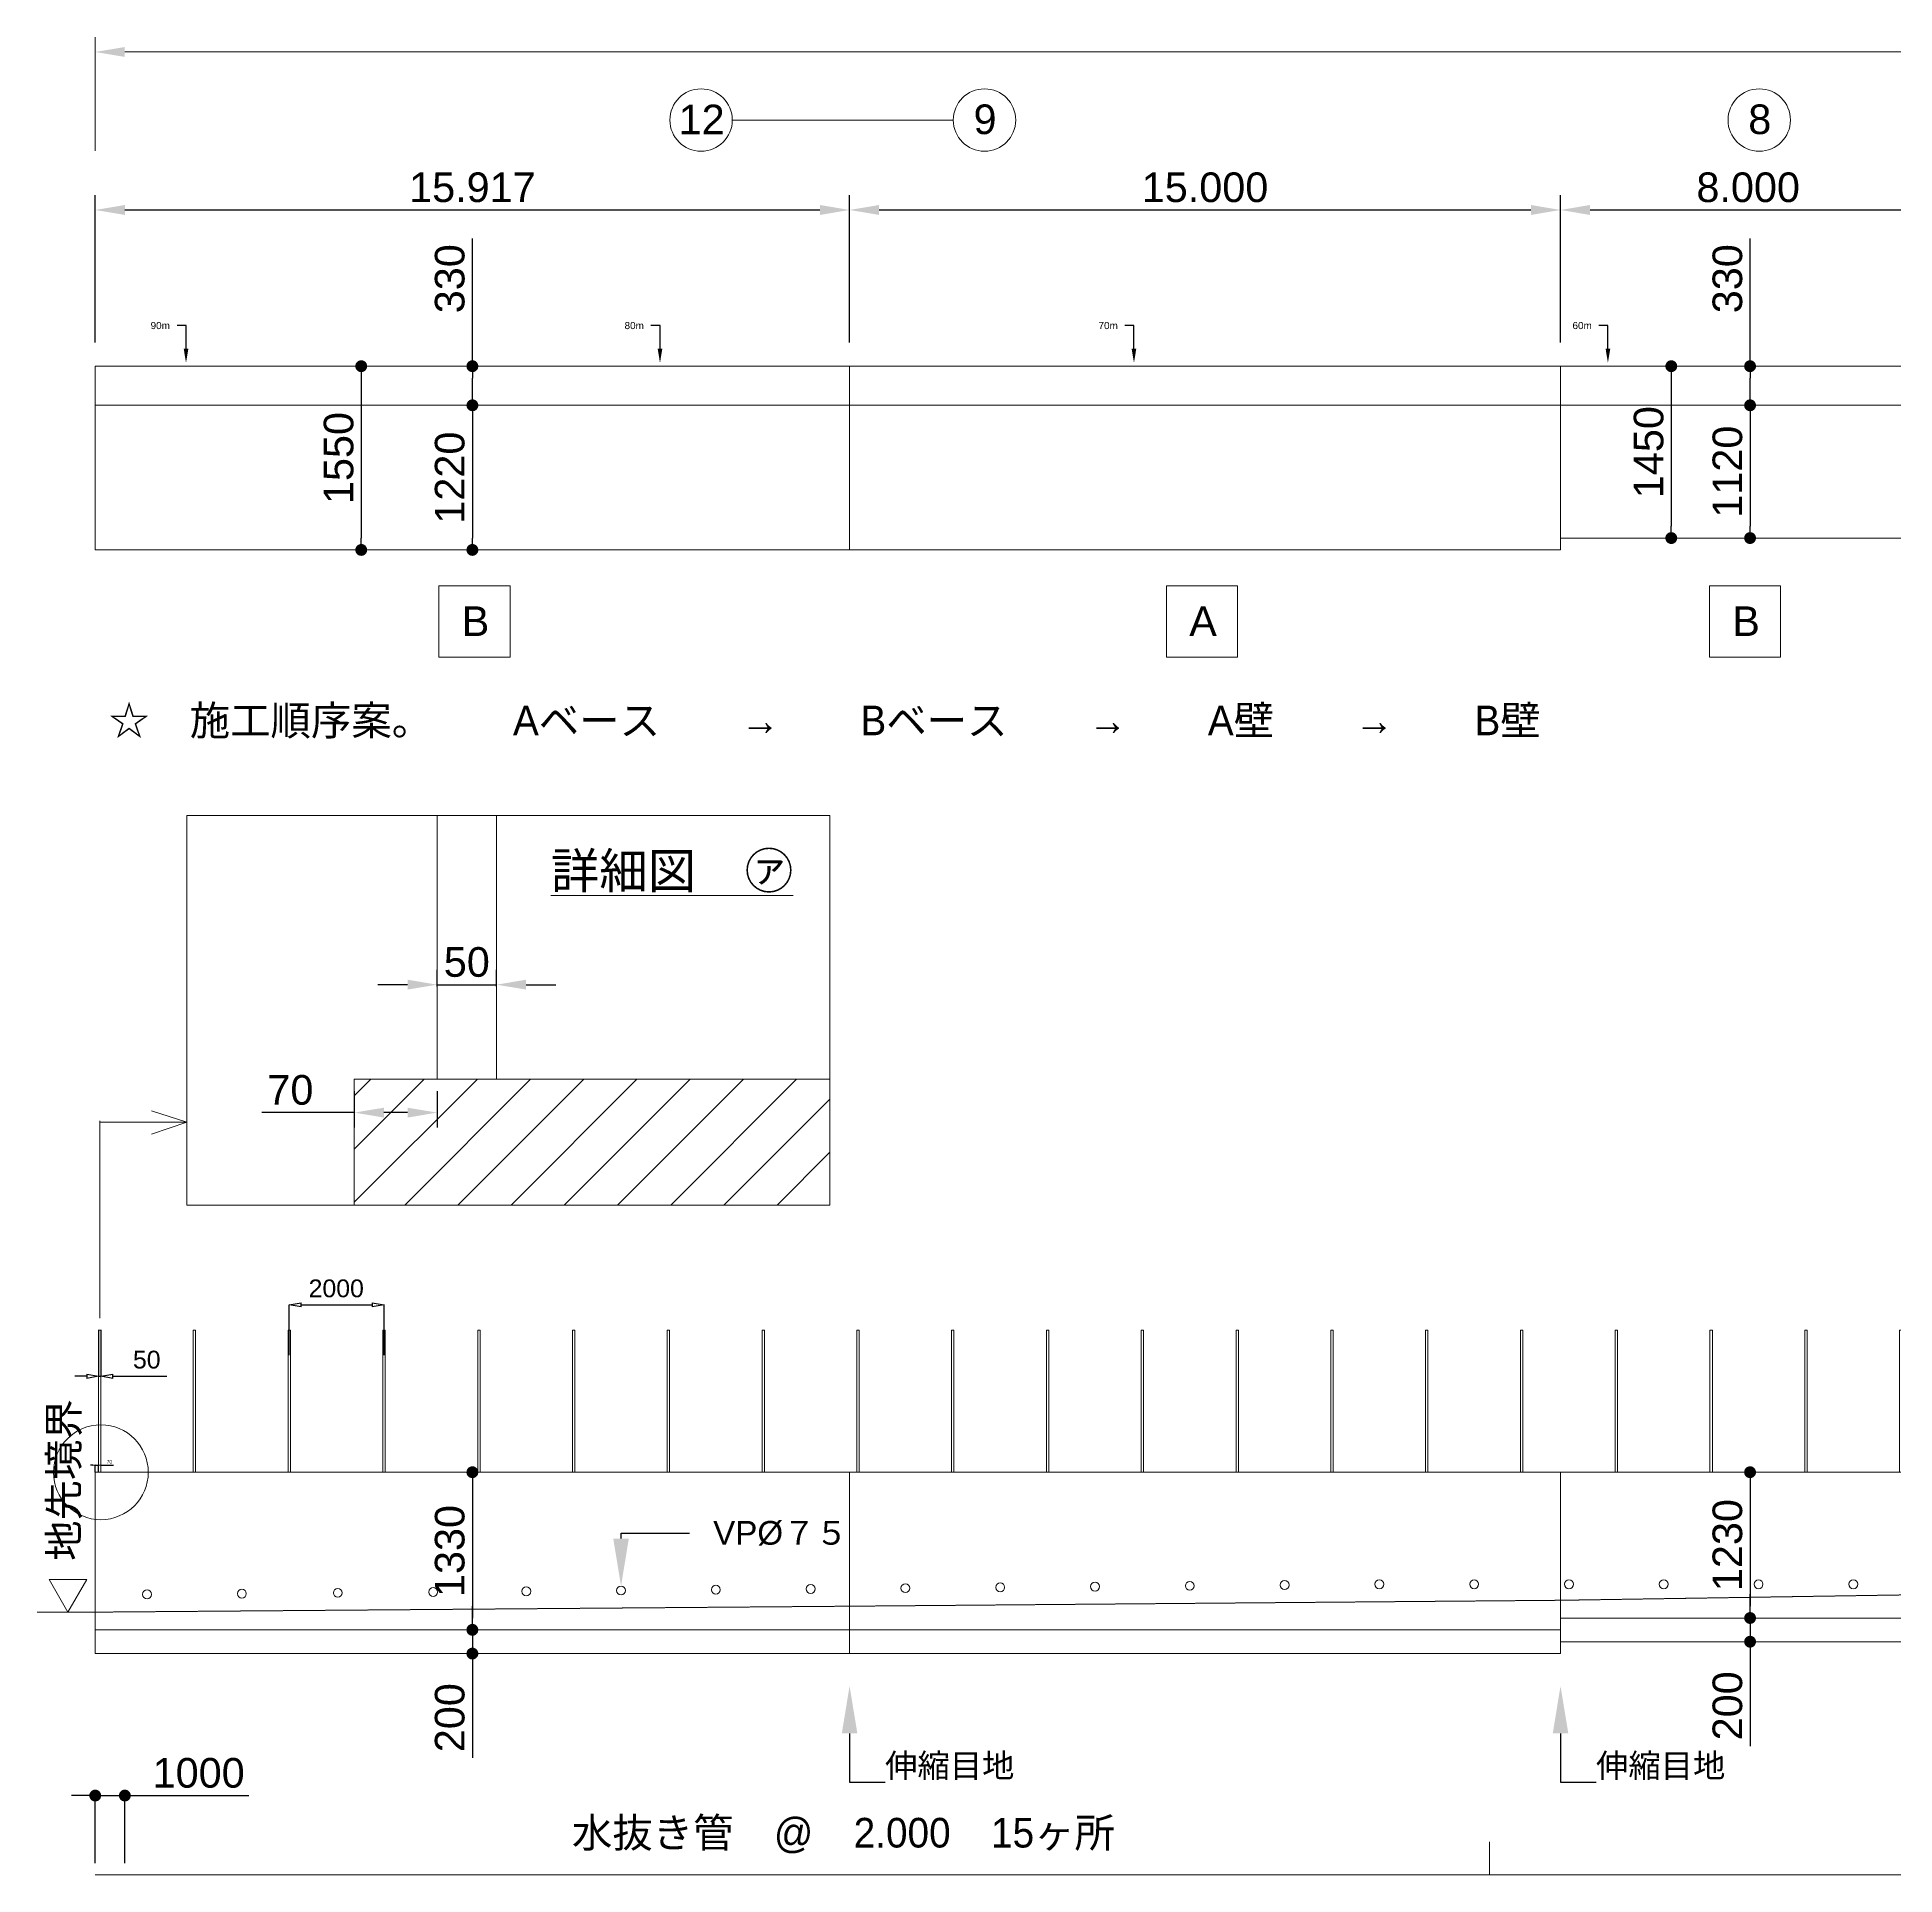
# Model space of a CAD drawing. Header units: millimetres. Extents: x -58267 to 200953, y -49295 to 43144.
# Drawn here: x 172 to 15850, y -8996 to 6508 of the extents above; entities that cross this region are included whole.
import ezdxf
from ezdxf import colors
from ezdxf.entities.mleader import LeaderData, LeaderLine
from ezdxf.math import Vec2, Vec3

# ---------------------------------------------------------------- set-up
doc = ezdxf.new("R2010")
doc.units = ezdxf.units.MM
doc.header["$LTSCALE"] = 0.25
doc.linetypes.add('ACAD_ISO02W100', pattern=[15, 12, -3])
doc.linetypes.add('CENTER2', pattern=[28.575, 19.05, -3.175, 3.175, -3.175])
for name, color, linetype, lineweight in [('1-fence', 7, 'Continuous', 0), ('1-main', 7, 'Continuous', 9), ('2-DIMS', 8, 'Continuous', 9), ('5-detailframe', 1, 'Continuous', 20)]:
    doc.layers.add(name, color=color, linetype=linetype, lineweight=lineweight)
doc.styles.add('Annotative', font='arial.ttf')
doc.styles.get("Standard").update_dxf_attribs({"font": 'arial.ttf'})
doc.dimstyles.new('Annotative in mm', dxfattribs={"dimscale": 0, "dimtxt": 2.5, "dimasz": 2.5, "dimexe": 1.25, "dimexo": 2, "dimtad": 1, "dimdec": 0, "dimdsep": 46, "dimtxsty": 'Standard', "dimcen": 2.5, "dimadec": 0, "dimazin": 0, "dimtfac": 1, "dimtdec": 0, "dimtmove": 0, "dimatfit": 3, "dimfxl": 1, "dimarcsym": 0})
doc.dimstyles.new('Annotative2 in mm', dxfattribs={"dimscale": 0, "dimtxt": 2.5, "dimasz": 1, "dimexe": 0, "dimexo": 0, "dimtad": 1, "dimdec": 0, "dimtxsty": 'Standard', "dimblk": 'DOT', "dimcen": 0, "dimadec": 0, "dimazin": 0, "dimtfac": 1, "dimtdec": 0, "dimtmove": 0, "dimatfit": 3, "dimfxl": 1, "dimarcsym": 0})
doc.dimstyles.new('Annotative3 (x2.5)', dxfattribs={"dimscale": 0, "dimtxt": 1.5, "dimasz": 1, "dimexe": 0, "dimexo": 0, "dimtad": 1, "dimdec": 0, "dimlfac": 2.5, "dimtxsty": 'Standard', "dimblk": 'CLOSEDBLANK', "dimcen": 0, "dimadec": 0, "dimazin": 0, "dimtfac": 1, "dimtdec": 0, "dimtmove": 0, "dimatfit": 3, "dimfxl": 1, "dimarcsym": 0})

# ---------------------------------------------------------------- blocks, each defined once
blk = doc.blocks.new('*D0')
at = {"layer": '2-DIMS', "color": 0, "lineweight": -2, "transparency": 16777216}
for p, q in [((662, 3932), (662, 5175)), ((7028, 3932), (7028, 5175)), ((912, 5050), (6778, 5050))]:
    blk.add_line(p, q, dxfattribs=at)
at = {"layer": '2-DIMS', "color": 0, "transparency": 16777216}
for points in [[(912, 5092), (912, 5008), (662, 5050)], [(6778, 5092), (6778, 5008), (7028, 5050)]]:
    blk.add_solid(points, dxfattribs=at)
at = {"layer": 'Defpoints', "color": 0, "transparency": 16777216}
for p in [(7028, 5050), (662, 3732), (7028, 3732)]:
    blk.add_point(p, dxfattribs=at)
at = {"layer": '2-DIMS', "color": 0, "transparency": 16777216, "insert": (3845, 5240), "char_height": 250, "attachment_point": 5}
blk.add_mtext('15.917', dxfattribs=at)
blk = doc.blocks.new('*D1')
at = {"layer": '2-DIMS', "color": 0, "lineweight": -2, "transparency": 16777216}
for p, q in [((7028, 3932), (7028, 5175)), ((13028, 3932), (13028, 5175)), ((7278, 5050), (12778, 5050))]:
    blk.add_line(p, q, dxfattribs=at)
at = {"layer": '2-DIMS', "color": 0, "transparency": 16777216}
for points in [[(7278, 5092), (7278, 5008), (7028, 5050)], [(12778, 5092), (12778, 5008), (13028, 5050)]]:
    blk.add_solid(points, dxfattribs=at)
at = {"layer": 'Defpoints', "color": 0, "transparency": 16777216}
for p in [(13028, 5050), (7028, 3732), (13028, 3732)]:
    blk.add_point(p, dxfattribs=at)
at = {"layer": '2-DIMS', "color": 0, "transparency": 16777216, "insert": (10028, 5240), "char_height": 250, "attachment_point": 5}
blk.add_mtext('15.000', dxfattribs=at)
blk = doc.blocks.new('*D2')
at = {"layer": '2-DIMS', "color": 0, "lineweight": -2, "transparency": 16777216}
for p, q in [((13028, 3932), (13028, 5175)), ((16228, 3932), (16228, 5175)), ((13278, 5050), (15978, 5050))]:
    blk.add_line(p, q, dxfattribs=at)
at = {"layer": '2-DIMS', "color": 0, "transparency": 16777216}
for points in [[(13278, 5092), (13278, 5008), (13028, 5050)], [(15978, 5092), (15978, 5008), (16228, 5050)]]:
    blk.add_solid(points, dxfattribs=at)
at = {"layer": 'Defpoints', "color": 0, "transparency": 16777216}
for p in [(16228, 5050), (13028, 3732), (16228, 3732)]:
    blk.add_point(p, dxfattribs=at)
at = {"layer": '2-DIMS', "color": 0, "transparency": 16777216, "insert": (14612, 5240), "char_height": 250, "attachment_point": 5}
blk.add_mtext('8.000', dxfattribs=at)
blk = doc.blocks.new('_Dot')
at = {"color": 0, "linetype": 'ByBlock', "lineweight": -2}
blk.add_line((-0.5, 0), (-1, 0), dxfattribs=at)
at = {"color": 0, "linetype": 'ByBlock', "const_width": 0.5}
blk.add_lwpolyline([(-0.25, 0, 1), (0.25, 0, 1)], format="xyb", close=True, dxfattribs=at)
blk = doc.blocks.new('*D4')
at = {"layer": '2-DIMS', "color": 0, "lineweight": -2, "transparency": 16777216}
for p, q in [((3845, 3732), (3845, 4809)), ((3845, 3502), (3845, 3632))]:
    blk.add_line(p, q, dxfattribs=at)
at = {"layer": 'Defpoints', "color": 0, "transparency": 16777216}
for p in [(3845, 3732), (3845, 3402), (3845, 3402)]:
    blk.add_point(p, dxfattribs=at)
at = {"layer": '2-DIMS', "color": 0, "lineweight": -2, "transparency": 16777216, "xscale": 100, "yscale": 100, "zscale": 100}
for p, rotation in [((3845, 3732), 90), ((3845, 3402), 270)]:
    blk.add_blockref('_Dot', p, dxfattribs=dict(at, rotation=rotation))
at = {"layer": '2-DIMS', "color": 0, "transparency": 16777216, "insert": (3655, 4470), "char_height": 250, "attachment_point": 5, "rotation": 90}
blk.add_mtext('330', dxfattribs=at)
blk = doc.blocks.new('*D5')
at = {"layer": '2-DIMS', "color": 0, "lineweight": -2, "transparency": 16777216}
blk.add_line((3845, 3302), (3845, 2282), dxfattribs=at)
at = {"layer": 'Defpoints', "color": 0, "transparency": 16777216}
for p in [(3845, 3402), (3845, 2182), (3845, 2182)]:
    blk.add_point(p, dxfattribs=at)
at = {"layer": '2-DIMS', "color": 0, "lineweight": -2, "transparency": 16777216, "xscale": 100, "yscale": 100, "zscale": 100}
for p, rotation in [((3845, 3402), 90), ((3845, 2182), 270)]:
    blk.add_blockref('_Dot', p, dxfattribs=dict(at, rotation=rotation))
at = {"layer": '2-DIMS', "color": 0, "transparency": 16777216, "insert": (3655, 2792), "char_height": 250, "attachment_point": 5, "rotation": 90}
blk.add_mtext('1220', dxfattribs=at)
blk = doc.blocks.new('*D12')
at = {"layer": '2-DIMS', "color": 0, "lineweight": -2, "transparency": 16777216}
blk.add_line((14628, 3302), (14628, 2382), dxfattribs=at)
at = {"layer": 'Defpoints', "color": 0, "transparency": 16777216}
for p in [(14628, 3402), (14628, 2282), (14628, 2282)]:
    blk.add_point(p, dxfattribs=at)
at = {"layer": '2-DIMS', "color": 0, "lineweight": -2, "transparency": 16777216, "xscale": 100, "yscale": 100, "zscale": 100}
for p, rotation in [((14628, 3402), 90), ((14628, 2282), 270)]:
    blk.add_blockref('_Dot', p, dxfattribs=dict(at, rotation=rotation))
at = {"layer": '2-DIMS', "color": 0, "transparency": 16777216, "insert": (14438, 2842), "char_height": 250, "attachment_point": 5, "rotation": 90}
blk.add_mtext('1120', dxfattribs=at)
blk = doc.blocks.new('*D13')
at = {"layer": '2-DIMS', "color": 0, "lineweight": -2, "transparency": 16777216}
for p, q in [((14628, 3732), (14628, 4809)), ((14628, 3502), (14628, 3632))]:
    blk.add_line(p, q, dxfattribs=at)
at = {"layer": 'Defpoints', "color": 0, "transparency": 16777216}
for p in [(14628, 3732), (14628, 3402), (14628, 3402)]:
    blk.add_point(p, dxfattribs=at)
at = {"layer": '2-DIMS', "color": 0, "lineweight": -2, "transparency": 16777216, "xscale": 100, "yscale": 100, "zscale": 100}
for p, rotation in [((14628, 3732), 90), ((14628, 3402), 270)]:
    blk.add_blockref('_Dot', p, dxfattribs=dict(at, rotation=rotation))
at = {"layer": '2-DIMS', "color": 0, "transparency": 16777216, "insert": (14438, 4470), "char_height": 250, "attachment_point": 5, "rotation": 90}
blk.add_mtext('330', dxfattribs=at)
blk = doc.blocks.new('*D25')
at = {"layer": '2-DIMS', "color": 0, "lineweight": -2, "transparency": 16777216}
blk.add_line((3845, -5699), (3845, -6829), dxfattribs=at)
at = {"layer": 'Defpoints', "color": 0, "transparency": 16777216}
for p in [(3845, -5599), (3845, -6929), (3845, -6929)]:
    blk.add_point(p, dxfattribs=at)
at = {"layer": '2-DIMS', "color": 0, "lineweight": -2, "transparency": 16777216, "xscale": 100, "yscale": 100, "zscale": 100}
for p, rotation in [((3845, -5599), 90), ((3845, -6929), 270)]:
    blk.add_blockref('_Dot', p, dxfattribs=dict(at, rotation=rotation))
at = {"layer": '2-DIMS', "color": 0, "transparency": 16777216, "insert": (3655, -6264), "char_height": 250, "attachment_point": 5, "rotation": 90}
blk.add_mtext('1330', dxfattribs=at)
blk = doc.blocks.new('*D26')
at = {"layer": '2-DIMS', "color": 0, "lineweight": -2, "transparency": 16777216}
for p, q in [((3845, -6829), (3845, -6729)), ((3845, -6929), (3845, -7129)), ((3845, -7229), (3845, -8010))]:
    blk.add_line(p, q, dxfattribs=at)
at = {"layer": 'Defpoints', "color": 0, "transparency": 16777216}
for p in [(3845, -6929), (3845, -7129), (3845, -7129)]:
    blk.add_point(p, dxfattribs=at)
at = {"layer": '2-DIMS', "color": 0, "lineweight": -2, "transparency": 16777216, "xscale": 100, "yscale": 100, "zscale": 100}
for p, rotation in [((3845, -6929), 270), ((3845, -7129), 90)]:
    blk.add_blockref('_Dot', p, dxfattribs=dict(at, rotation=rotation))
at = {"layer": '2-DIMS', "color": 0, "transparency": 16777216, "insert": (3655, -7670), "char_height": 250, "attachment_point": 5, "rotation": 90}
blk.add_mtext('200', dxfattribs=at)
blk = doc.blocks.new('*D27')
at = {"layer": '2-DIMS', "color": 0, "lineweight": -2, "transparency": 16777216}
blk.add_line((14628, -5699), (14628, -6729), dxfattribs=at)
at = {"layer": 'Defpoints', "color": 0, "transparency": 16777216}
for p in [(14628, -5599), (14628, -6829), (14628, -6829)]:
    blk.add_point(p, dxfattribs=at)
at = {"layer": '2-DIMS', "color": 0, "lineweight": -2, "transparency": 16777216, "xscale": 100, "yscale": 100, "zscale": 100}
for p, rotation in [((14628, -5599), 90), ((14628, -6829), 270)]:
    blk.add_blockref('_Dot', p, dxfattribs=dict(at, rotation=rotation))
at = {"layer": '2-DIMS', "color": 0, "transparency": 16777216, "insert": (14438, -6214), "char_height": 250, "attachment_point": 5, "rotation": 90}
blk.add_mtext('1230', dxfattribs=at)
blk = doc.blocks.new('*D28')
at = {"layer": '2-DIMS', "color": 0, "lineweight": -2, "transparency": 16777216}
for p, q in [((14628, -6729), (14628, -6629)), ((14628, -6829), (14628, -7029)), ((14628, -7129), (14628, -7910))]:
    blk.add_line(p, q, dxfattribs=at)
at = {"layer": 'Defpoints', "color": 0, "transparency": 16777216}
for p in [(14628, -6829), (14628, -7029), (14628, -7029)]:
    blk.add_point(p, dxfattribs=at)
at = {"layer": '2-DIMS', "color": 0, "lineweight": -2, "transparency": 16777216, "xscale": 100, "yscale": 100, "zscale": 100}
for p, rotation in [((14628, -6829), 270), ((14628, -7029), 90)]:
    blk.add_blockref('_Dot', p, dxfattribs=dict(at, rotation=rotation))
at = {"layer": '2-DIMS', "color": 0, "transparency": 16777216, "insert": (14438, -7570), "char_height": 250, "attachment_point": 5, "rotation": 90}
blk.add_mtext('200', dxfattribs=at)
blk = doc.blocks.new('*D42')
at = {"layer": '2-DIMS', "color": 0, "lineweight": -2, "transparency": 16777216}
for p, q in [((562, -8327), (462, -8327)), ((662, -8896), (662, -8327)), ((662, -8327), (912, -8327)), ((912, -8896), (912, -8327)), ((1012, -8327), (1959, -8327))]:
    blk.add_line(p, q, dxfattribs=at)
at = {"layer": 'Defpoints', "color": 0, "transparency": 16777216}
for p in [(912, -8327), (662, -8996), (912, -8996)]:
    blk.add_point(p, dxfattribs=at)
at = {"layer": '2-DIMS', "color": 0, "lineweight": -2, "transparency": 16777216, "xscale": 100, "yscale": 100, "zscale": 100}
blk.add_blockref('_Dot', (662, -8327), dxfattribs=at)
at = {"layer": '2-DIMS', "color": 0, "lineweight": -2, "transparency": 16777216, "xscale": 100, "yscale": 100, "zscale": 100, "rotation": 180}
blk.add_blockref('_Dot', (912, -8327), dxfattribs=at)
at = {"layer": '2-DIMS', "color": 0, "transparency": 16777216, "insert": (1535, -8137), "char_height": 250, "attachment_point": 5}
blk.add_mtext('1000', dxfattribs=at)
blk = doc.blocks.new('_ClosedBlank')
at = {"color": 0, "linetype": 'ByBlock', "lineweight": -2}
for p, q in [((-1, 0.17), (0, 0)), ((-1, 0.17), (-1, -0.17)), ((0, 0), (-1, -0.17))]:
    blk.add_line(p, q, dxfattribs=at)
blk = doc.blocks.new('*D82')
at = {"layer": '2-DIMS', "color": 0, "lineweight": -2, "transparency": 16777216}
for p, q in [((2300, -4611), (2300, -4188)), ((2400, -4188), (3000, -4188)), ((3100, -4611), (3100, -4188))]:
    blk.add_line(p, q, dxfattribs=at)
at = {"layer": 'Defpoints', "color": 0, "transparency": 16777216}
for p in [(3100, -4188), (2300, -4611), (3100, -4611)]:
    blk.add_point(p, dxfattribs=at)
at = {"layer": '2-DIMS', "color": 0, "lineweight": -2, "transparency": 16777216, "xscale": 100, "yscale": 100, "zscale": 100, "rotation": 180}
blk.add_blockref('_ClosedBlank', (2300, -4188), dxfattribs=at)
at = {"layer": '2-DIMS', "color": 0, "lineweight": -2, "transparency": 16777216, "xscale": 100, "yscale": 100, "zscale": 100}
blk.add_blockref('_ClosedBlank', (3100, -4188), dxfattribs=at)
at = {"layer": '2-DIMS', "color": 0, "transparency": 16777216, "insert": (2696, -4049), "char_height": 150, "attachment_point": 5}
blk.add_mtext('2000', dxfattribs=at)
blk = doc.blocks.new('*D83')
at = {"layer": '2-DIMS', "color": 0, "lineweight": -2, "transparency": 16777216}
for p, q in [((690, -4399), (690, -4790)), ((710, -4399), (710, -4790)), ((590, -4790), (490, -4790)), ((690, -4790), (710, -4790)), ((810, -4790), (1266, -4790))]:
    blk.add_line(p, q, dxfattribs=at)
at = {"layer": 'Defpoints', "color": 0, "transparency": 16777216}
for p in [(690, -4399), (710, -4399), (710, -4790)]:
    blk.add_point(p, dxfattribs=at)
at = {"layer": '2-DIMS', "color": 0, "lineweight": -2, "transparency": 16777216, "xscale": 100, "yscale": 100, "zscale": 100}
blk.add_blockref('_ClosedBlank', (690, -4790), dxfattribs=at)
at = {"layer": '2-DIMS', "color": 0, "lineweight": -2, "transparency": 16777216, "xscale": 100, "yscale": 100, "zscale": 100, "rotation": 180}
blk.add_blockref('_ClosedBlank', (710, -4790), dxfattribs=at)
at = {"layer": '2-DIMS', "color": 0, "transparency": 16777216, "insert": (1097, -4650), "char_height": 150, "attachment_point": 5}
blk.add_mtext('50', dxfattribs=at)
blk = doc.blocks.new('*D113')
at = {"layer": '2-DIMS', "color": 0, "lineweight": -2, "transparency": 16777216}
for p, q in [((642, -5539), (622, -5539)), ((662, -5599), (662, -5539)), ((662, -5539), (690, -5539)), ((690, -5599), (690, -5539)), ((710, -5539), (816, -5539))]:
    blk.add_line(p, q, dxfattribs=at)
at = {"layer": 'Defpoints', "color": 0, "transparency": 16777216}
for p in [(662, -5599), (690, -5539), (690, -5599)]:
    blk.add_point(p, dxfattribs=at)
at = {"layer": '2-DIMS', "color": 0, "lineweight": -2, "transparency": 16777216, "xscale": 20, "yscale": 20, "zscale": 20}
blk.add_blockref('_ClosedBlank', (662, -5539), dxfattribs=at)
at = {"layer": '2-DIMS', "color": 0, "lineweight": -2, "transparency": 16777216, "xscale": 20, "yscale": 20, "zscale": 20, "rotation": 180}
blk.add_blockref('_ClosedBlank', (690, -5539), dxfattribs=at)
at = {"layer": '2-DIMS', "color": 0, "transparency": 16777216, "insert": (782, -5511), "char_height": 30, "attachment_point": 5}
blk.add_mtext('70', dxfattribs=at)
blk = doc.blocks.new('*U108')
at = {"layer": '1-main'}
blk.add_lwpolyline([(0, 1200), (20, 1200), (20, 0), (0, 0)], close=True, dxfattribs=at)
blk = doc.blocks.new('*U109')
at = {"layer": '1-fence', "color": 0, "linetype": 'ByBlock', "lineweight": -2, "transparency": 16777216}
for p in [(0, 0), (800, 0), (1600, 0), (2400, 0), (3200, 0), (4000, 0), (4800, 0), (5600, 0), (6400, 0), (7200, 0), (8000, 0), (8800, 0), (9600, 0), (10400, 0), (11200, 0), (12000, 0), (12800, 0), (13600, 0), (14400, 0), (15200, 0), (16000, 0), (16800, 0), (17600, 0), (18400, 0), (19200, 0), (20000, 0), (20800, 0), (21600, 0), (22400, 0), (23200, 0), (24000, 0), (24800, 0)]:
    blk.add_blockref('*U108', p, dxfattribs=at)
blk = doc.blocks.new('*D120')
at = {"layer": '2-DIMS', "color": 0, "lineweight": -2, "transparency": 16777216}
for p, q in [((2848, -2383), (2848, -2690)), ((3548, -2383), (3548, -2690)), ((2848, -2565), (2069, -2565)), ((3298, -2565), (3098, -2565))]:
    blk.add_line(p, q, dxfattribs=at)
at = {"layer": '2-DIMS', "color": 0, "transparency": 16777216}
for points in [[(3098, -2524), (3098, -2607), (2848, -2565)], [(3298, -2524), (3298, -2607), (3548, -2565)]]:
    blk.add_solid(points, dxfattribs=at)
at = {"layer": 'Defpoints', "color": 0, "transparency": 16777216}
for p in [(2848, -2283), (3548, -2283), (3548, -2565)]:
    blk.add_point(p, dxfattribs=at)
at = {"layer": '2-DIMS', "color": 0, "transparency": 16777216, "insert": (2309, -2375), "char_height": 250, "attachment_point": 5}
blk.add_mtext('70', dxfattribs=at)
blk = doc.blocks.new('*D121')
at = {"layer": '2-DIMS', "color": 0, "lineweight": -2, "transparency": 16777216}
for p, q in [((3548, -1502), (3548, -1361)), ((4048, -1502), (4048, -1361)), ((3298, -1486), (3048, -1486)), ((3548, -1486), (4048, -1486)), ((4298, -1486), (4548, -1486))]:
    blk.add_line(p, q, dxfattribs=at)
at = {"layer": '2-DIMS', "color": 0, "transparency": 16777216}
for points in [[(3298, -1444), (3298, -1527), (3548, -1486)], [(4298, -1444), (4298, -1527), (4048, -1486)]]:
    blk.add_solid(points, dxfattribs=at)
at = {"layer": 'Defpoints', "color": 0, "transparency": 16777216}
for p in [(4048, -1486), (3548, -1702), (4048, -1702)]:
    blk.add_point(p, dxfattribs=at)
at = {"layer": '2-DIMS', "color": 0, "transparency": 16777216, "insert": (3798, -1296), "char_height": 250, "attachment_point": 5}
blk.add_mtext('50', dxfattribs=at)
blk = doc.blocks.new('*D275')
at = {"layer": '2-DIMS', "color": 0, "lineweight": -2, "transparency": 16777216}
blk.add_line((2907, 3632), (2907, 2282), dxfattribs=at)
at = {"layer": 'Defpoints', "color": 0, "transparency": 16777216}
for p in [(2907, 3732), (2907, 2182), (2907, 2182)]:
    blk.add_point(p, dxfattribs=at)
at = {"layer": '2-DIMS', "color": 0, "lineweight": -2, "transparency": 16777216, "xscale": 100, "yscale": 100, "zscale": 100}
for p, rotation in [((2907, 3732), 90), ((2907, 2182), 270)]:
    blk.add_blockref('_Dot', p, dxfattribs=dict(at, rotation=rotation))
at = {"layer": '2-DIMS', "color": 0, "transparency": 16777216, "insert": (2717, 2957), "char_height": 250, "attachment_point": 5, "rotation": 90}
blk.add_mtext('1550', dxfattribs=at)
blk = doc.blocks.new('*D276')
at = {"layer": '2-DIMS', "color": 0, "lineweight": -2, "transparency": 16777216}
blk.add_line((13963, 3632), (13963, 2382), dxfattribs=at)
at = {"layer": 'Defpoints', "color": 0, "transparency": 16777216}
for p in [(13963, 3732), (13963, 2282), (13963, 2282)]:
    blk.add_point(p, dxfattribs=at)
at = {"layer": '2-DIMS', "color": 0, "lineweight": -2, "transparency": 16777216, "xscale": 100, "yscale": 100, "zscale": 100}
for p, rotation in [((13963, 3732), 90), ((13963, 2282), 270)]:
    blk.add_blockref('_Dot', p, dxfattribs=dict(at, rotation=rotation))
at = {"layer": '2-DIMS', "color": 0, "transparency": 16777216, "insert": (13773, 3007), "char_height": 250, "attachment_point": 5, "rotation": 90}
blk.add_mtext('1450', dxfattribs=at)

msp = doc.modelspace()

# ---------------------------------------------------------------- hatches: boundary and pattern name
at = {"layer": '1-main'}
h = msp.add_hatch(dxfattribs=at)
h.set_pattern_fill('ANSI31', color=256)
h.set_pattern_definition([(45, (42.05, -290.92), (-224.506, 224.506), [])])
h.paths.add_polyline_path([(6862.308, -3345.581), (6862.308, -2283.377), (2848.081, -2283.377), (2848.081, -3345.581)])

# ---------------------------------------------------------------- linework, layer by layer
for p, q in [((661.55, 3732.193), (661.55, 3402.193)), ((7028.35, 3732.193), (661.55, 3732.193)), ((7028.35, 3402.193), (7028.35, 3732.193)), ((7028.35, 3732.193), (13028.35, 3732.193)), ((13028.35, 3732.193), (13028.35, 2182.193)), ((13028.35, 3732.193), (16228.35, 3732.193)), ((661.55, 3402.193), (661.55, 2182.193)), ((7028.35, 2182.193), (7028.35, 3402.193)), ((16228.35, 2282.193), (13028.35, 2282.193)), ((661.55, 2182.193), (7028.35, 2182.193)), ((13028.35, 2182.193), (7028.35, 2182.193)), ((3548.081, -2283.377), (3548.081, -59.031)), ((4048.081, -2283.377), (4048.081, -59.031)), ((2848.081, -3345.581), (2848.081, -2283.377)), ((2848.081, -2283.377), (6862.308, -2283.377)), ((661.55, -5599.499), (661.55, -6929.499)), ((661.55, -5599.499), (7028.35, -5599.499)), ((7028.35, -5599.499), (7028.35, -6929.499)), ((7028.35, -5599.499), (13028.35, -5599.499)), ((13028.35, -5599.499), (13028.35, -7129.499)), ((13028.35, -5599.499), (16228.35, -5599.499)), ((590.526, -6504.615), (273.117, -6504.615)), ((431.822, -6779.499), (273.117, -6504.615)), ((431.822, -6779.499), (590.526, -6504.615)), ((661.55, -6779.499), (171.845, -6779.499)), ((13028.35, -6829.499), (13028.35, -7029.499)), ((661.55, -6929.499), (661.55, -7129.499)), ((7028.35, -7129.499), (7028.35, -6929.499)), ((13028.35, -7029.499), (16228.35, -7029.499)), ((661.55, -7129.499), (7028.35, -7129.499)), ((7028.35, -7129.499), (13028.35, -7129.499)), ((12428.35, -8995.711), (12428.35, -8718.044)), ((661.55, -8995.711), (40502.571, -8995.711)), ((13028.35, -8995.711), (13028.35, -8995.711))]:
    msp.add_line(p, q, dxfattribs=at)
at = {"layer": '1-main', "linetype": 'ACAD_ISO02W100'}
for p, q in [((661.55, 3402.193), (7028.35, 3402.193)), ((7028.35, 3402.193), (13028.35, 3402.193)), ((13028.35, 3402.193), (16228.35, 3402.193)), ((16228.35, -6829.499), (13028.35, -6829.499)), ((7028.35, -6929.499), (661.55, -6929.499)), ((7028.35, -6929.499), (13028.35, -6929.499))]:
    msp.add_line(p, q, dxfattribs=at)
at = {"layer": '1-main', "linetype": 'CENTER2', "lineweight": 13}
msp.add_lwpolyline([(661.55, -6779.499), (7028.35, -6729.499), (13028.35, -6679.499), (16228.35, -6629.499), (20228.35, -6454.499), (23428.35, -6349.499), (27428.35, -6224.499), (33828.35, -6049.499), (37428.35, -5968.591)], dxfattribs=at)
at = {"layer": '1-main'}
for centre in [(2708.993, -6616.549), (3513.969, -6609.981), (4299.55, -6603.413), (5099.55, -6596.845), (5899.55, -6590.276), (6699.55, -6583.708), (7499.55, -6577.14), (8299.55, -6570.572), (9099.55, -6564.004), (9899.55, -6557.436), (10699.55, -6550.868), (11499.55, -6544.3), (12299.55, -6544.3), (13099.55, -6544.3), (13899.55, -6544.3), (14699.55, -6544.3), (15499.55, -6544.3), (1099.55, -6629.685), (1899.55, -6623.117)]:
    msp.add_circle(centre, 37.5, dxfattribs=at)
at = {"layer": '2-DIMS'}
for p, q in [((661.55, 5549.979), (661.55, 6507.88)), ((911.55, 6382.88), (38398.453, 6382.88)), ((6038.549, 5808.517), (7903.591, 5808.517))]:
    msp.add_line(p, q, dxfattribs=at)
for points in [[(3562.859, 1877.732), (4162.859, 1877.732), (4162.859, 1277.732), (3562.859, 1277.732)], [(9702.94, 1877.732), (10302.94, 1877.732), (10302.94, 1277.732), (9702.94, 1277.732)], [(14285.899, 1877.732), (14885.899, 1877.732), (14885.899, 1277.732), (14285.899, 1277.732)]]:
    msp.add_lwpolyline(points, close=True, dxfattribs=at)
for centre in [(5775.149, 5808.517), (8166.991, 5808.517), (14705.29, 5808.517)]:
    msp.add_circle(centre, 263.4, dxfattribs=at)
msp.add_solid([(911.55, 6424.547), (911.55, 6341.214), (661.55, 6382.88)], dxfattribs=at)
at = {"layer": '5-detailframe'}
for q in [(1136.002, -2550.346), (1136.002, -2747.214)]:
    msp.add_line((1436.454, -2644.836), q, dxfattribs=at)
at = {"layer": '5-detailframe', "lineweight": 20}
msp.add_lwpolyline([(1436.454, -59.031), (6862.308, -59.031), (6862.308, -3345.581), (1436.454, -3345.581)], close=True, dxfattribs=at)
for points in [[(699.66, -4300.401), (699.66, -2634.025)], [(701.461, -2644.836), (1436.454, -2644.836)]]:
    msp.add_lwpolyline(points, dxfattribs=at)
at = {"layer": '5-detailframe'}
msp.add_circle((709.55, -5599.499), 400, dxfattribs=at)

# ---------------------------------------------------------------- block references
at = {"layer": '1-fence'}
msp.add_blockref('*U109', (689.55, -5599.499), dxfattribs=at)

# ---------------------------------------------------------------- texts
at = {"layer": '2-DIMS', "attachment_point": 5}
for s, insert, char_height in [('12', (5779.828, 5813.338), 250), ('9', (8171.67, 5813.338), 250), ('8', (14709.97, 5813.338), 250), ('B', (3871.391, 1580.691), 250), ('A', (10011.472, 1580.691), 250), ('B', (14594.431, 1580.691), 250), ('{\\fMS PGothic|b0|i0|c128|p50;☆\u3000施工順序案。\u3000\u3000Aベース\u3000\u3000→\u3000\u3000Bベース\u3000\u3000→\u3000\u3000A壁\u3000\u3000→\u3000\u3000B壁}', (6819.186, 729.169), 250), ('{\\fMS PGothic|b0|i0|c128|p50;\\L詳細図\u3000㋐}', (5529.664, -542.363), 300), ('{\\fMS PGothic|b0|i0|c128|p50;水抜き管\u3000@\u30002.000\u300015ヶ所}', (6976.462, -8665.429), 250)]:
    msp.add_mtext(s, dxfattribs=dict(at, insert=insert, char_height=char_height))
at = {"layer": '2-DIMS', "insert": (410.728, -5664.678), "char_height": 250, "attachment_point": 5, "rotation": 90, "style": 'Annotative'}
msp.add_mtext('{\\fMS PGothic|b0|i0|c128|p50;地先境界}', dxfattribs=at)

# ---------------------------------------------------------------- dimensions: what is measured, and where the dimension line sits
at = {"layer": '2-DIMS'}
for base, p1, p2, text, picture, middle in [((7028.35, 5049.979), (661.55, 3732.193), (7028.35, 3732.193), '15.917', '*D0', (3844.95, 5049.979)), ((13028.35, 5049.979), (7028.35, 3732.193), (13028.35, 3732.193), '15.000', '*D1', (10028.35, 5049.979)), ((16228.35, 5049.979), (13028.35, 3732.193), (16228.35, 3732.193), '8.000', '*D2', (14611.75, 5049.979))]:
    dim = msp.add_linear_dim(base=base, p1=p1, p2=p2, text=text, dimstyle='Annotative in mm', dxfattribs=at)
    dim.commit()
    dim.dimension.update_dxf_attribs({"geometry": picture, "text_midpoint": middle, "dimtype": 160})
for base, p1, p2, picture, middle in [((3844.95, 3402.193), (3844.95, 3732.193), (3844.95, 3402.193), '*D4', (3844.95, 4470.358)), ((14628.35, 3402.193), (14628.35, 3732.193), (14628.35, 3402.193), '*D13', (14628.35, 4470.358))]:
    dim = msp.add_linear_dim(base=base, p1=p1, p2=p2, angle=90, dimstyle='Annotative2 in mm', dxfattribs=at)
    dim.commit()
    dim.dimension.update_dxf_attribs({"geometry": picture, "text_midpoint": middle, "dimtype": 160})
at = {"layer": '2-DIMS', "color": 5}
for base, p1, p2, picture, middle in [((2907.052, 2182.193), (2907.052, 3732.193), (2907.052, 2182.193), '*D275', (2716.908, 2957.193)), ((13962.999, 2282.193), (13962.999, 3732.193), (13962.999, 2282.193), '*D276', (13772.856, 3007.193))]:
    dim = msp.add_linear_dim(base=base, p1=p1, p2=p2, angle=90, dimstyle='Annotative2 in mm', dxfattribs=at)
    dim.commit()
    dim.dimension.update_dxf_attribs({"geometry": picture, "text_midpoint": middle})
at = {"layer": '2-DIMS'}
for base, p1, p2, picture, middle in [((3844.95, 2182.193), (3844.95, 3402.193), (3844.95, 2182.193), '*D5', (3654.807, 2792.193)), ((14628.35, 2282.193), (14628.35, 3402.193), (14628.35, 2282.193), '*D12', (14438.207, 2842.193)), ((3844.95, -6929.499), (3844.95, -5599.499), (3844.95, -6929.499), '*D25', (3654.722, -6264.499)), ((14628.35, -6829.499), (14628.35, -5599.499), (14628.35, -6829.499), '*D27', (14438.122, -6214.499)), ((3844.95, -7129.499), (3844.95, -6929.499), (3844.95, -7129.499), '*D26', (3654.807, -7669.881)), ((14628.35, -7029.499), (14628.35, -6829.499), (14628.35, -7029.499), '*D28', (14438.207, -7569.881))]:
    dim = msp.add_linear_dim(base=base, p1=p1, p2=p2, angle=90, dimstyle='Annotative2 in mm', dxfattribs=at)
    dim.commit()
    dim.dimension.update_dxf_attribs({"geometry": picture, "text_midpoint": middle})
dim = msp.add_linear_dim(base=(4048.081, -1485.675), p1=(3548.081, -1702.306), p2=(4048.081, -1702.306), text='50', dimstyle='Annotative in mm', dxfattribs=at)
dim.commit()
dim.dimension.update_dxf_attribs({"geometry": '*D121', "text_midpoint": (3798.081, -1295.532)})
dim = msp.add_linear_dim(base=(3548.081, -2565.282), p1=(2848.081, -2283.377), p2=(3548.081, -2283.377), text='70', dimstyle='Annotative in mm', override={"dimexo": 1}, dxfattribs=at)
dim.commit()
dim.dimension.update_dxf_attribs({"geometry": '*D120', "text_midpoint": (2308.944, -2565.282), "dimtype": 160})
for base, p1, p2, picture, middle in [((3099.55, -4188.171), (2299.55, -4610.828), (3099.55, -4610.828), '*D82', (2695.868, -4188.171)), ((709.55, -4789.545), (689.55, -4399.499), (709.55, -4399.499), '*D83', (1096.809, -4789.545)), ((689.55, -5538.942), (661.55, -5599.499), (689.55, -5599.499), '*D113', (782.307, -5538.942))]:
    dim = msp.add_linear_dim(base=base, p1=p1, p2=p2, dimstyle='Annotative3 (x2.5)', dxfattribs=at)
    dim.commit()
    dim.dimension.update_dxf_attribs({"geometry": picture, "text_midpoint": middle, "dimtype": 160})
dim = msp.add_linear_dim(base=(911.55, -8327.05), p1=(661.55, -8995.711), p2=(911.55, -8995.711), text='1000', dimstyle='Annotative2 in mm', override={"dimexo": 1}, dxfattribs=at)
dim.commit()
dim.dimension.update_dxf_attribs({"geometry": '*D42', "text_midpoint": (1535.152, -8136.906)})

# ---------------------------------------------------------------- leaders
ml = msp.add_multileader_mtext('Standard', dxfattribs=at)
ml.set_content('90m', color=256)
ml.set_leader_properties()
ml.build(insert=Vec2(0, 0))
ml.multileader.update_dxf_attribs({"arrow_head_size": 120, "scale": 30})
ctx = ml.context
ctx.base_point, ctx.scale, ctx.char_height, ctx.arrow_head_size, ctx.landing_gap_size, ctx.plane_origin = Vec3(1078.138, 4074.436), 30, 60, 120, 60, Vec3(1428.35, 3759.97)
ctx.text_align_type = 2
notes = []
notes.append((ctx, [(0, (1, 1, 0), (1428.35, 4074.436), (-1, 0), 76.037, [(0, [(1428.35, 3759.97)], 0, [])])]))
ctx.mtext.insert, ctx.mtext.alignment, ctx.mtext.flow_direction = Vec3(1292.313, 4104.947), 3, 5
ml = msp.add_multileader_mtext('Standard', dxfattribs=at)
ml.set_content('80m', color=256)
ml.set_leader_properties()
ml.build(insert=Vec2(0, 0))
ml.multileader.update_dxf_attribs({"arrow_head_size": 120, "scale": 30})
ctx = ml.context
ctx.base_point, ctx.scale, ctx.char_height, ctx.arrow_head_size, ctx.landing_gap_size, ctx.plane_origin = Vec3(5078.057, 4074.436), 30, 60, 120, 60, Vec3(5428.35, 3759.97)
ctx.text_align_type = 2
notes.append((ctx, [(0, (1, 1, 0), (5428.35, 4074.436), (-1, 0), 76.037, [(0, [(5428.35, 3759.97)], 0, [])])]))
ctx.mtext.insert, ctx.mtext.alignment, ctx.mtext.flow_direction = Vec3(5292.313, 4104.947), 3, 5
ml = msp.add_multileader_mtext('Standard', dxfattribs=at)
ml.set_content('70m', color=256)
ml.set_leader_properties()
ml.build(insert=Vec2(0, 0))
ml.multileader.update_dxf_attribs({"arrow_head_size": 120, "scale": 30})
ctx = ml.context
ctx.base_point, ctx.scale, ctx.char_height, ctx.arrow_head_size, ctx.landing_gap_size, ctx.plane_origin = Vec3(9078.63, 4074.436), 30, 60, 120, 60, Vec3(9428.35, 3759.97)
ctx.text_align_type = 2
notes.append((ctx, [(0, (1, 1, 0), (9428.35, 4074.436), (-1, 0), 76.037, [(0, [(9428.35, 3759.97)], 0, [])])]))
ctx.mtext.insert, ctx.mtext.alignment, ctx.mtext.flow_direction = Vec3(9292.313, 4104.947), 3, 5
ml = msp.add_multileader_mtext('Standard', dxfattribs=at)
ml.set_content('60m', color=256)
ml.set_leader_properties()
ml.build(insert=Vec2(0, 0))
ml.multileader.update_dxf_attribs({"arrow_head_size": 120, "scale": 30})
ctx = ml.context
ctx.base_point, ctx.scale, ctx.char_height, ctx.arrow_head_size, ctx.landing_gap_size, ctx.plane_origin = Vec3(13077.811, 4074.436), 30, 60, 120, 60, Vec3(13428.35, 3759.97)
ctx.text_align_type = 2
notes.append((ctx, [(0, (1, 1, 0), (13428.35, 4074.436), (-1, 0), 76.037, [(0, [(13428.35, 3759.97)], 0, [])])]))
ctx.mtext.insert, ctx.mtext.alignment, ctx.mtext.flow_direction = Vec3(13292.313, 4104.947), 3, 5
ml = msp.add_multileader_mtext('Standard', dxfattribs=at)
ml.set_content('VP%%C{\\fMS PGothic|b0|i0|c128|p50;７５}', color=256)
ml.set_leader_properties()
ml.build(insert=Vec2(0, 0))
ml.multileader.update_dxf_attribs({"arrow_head_size": 400, "scale": 100})
ctx = ml.context
ctx.base_point, ctx.scale, ctx.char_height, ctx.arrow_head_size, ctx.landing_gap_size, ctx.plane_origin = Vec3(5677.322, -6114.549), 100, 200, 400, 200, Vec3(5099.55, -6559.345)
notes.append((ctx, [(0, (1, 1, 0), (5099.55, -6114.549), (1, 0), 577.771, [(0, [(5099.55, -6559.345)], 0, [])])]))
ctx.mtext.insert, ctx.mtext.flow_direction = Vec3(5877.322, -6010.524), 5
ml = msp.add_multileader_mtext('Standard', dxfattribs=at)
ml.set_content('{\\fMS PGothic|b0|i0|c128|p50;伸縮目地}', color=256)
ml.set_leader_properties()
ml.build(insert=Vec2(0, 0))
ml.multileader.update_dxf_attribs({"text_left_attachment_type": 6, "dogleg_length": 3, "arrow_head_size": 400, "scale": 100})
ctx = ml.context
ctx.base_point, ctx.scale, ctx.char_height, ctx.arrow_head_size, ctx.landing_gap_size, ctx.plane_origin = Vec3(7328.35, -8214.374), 100, 200, 400, 0, Vec3(7028.35, -5630.374)
ctx.left_attachment = 6
notes.append((ctx, [(0, (1, 1, 0), (7028.35, -8214.374), (1, 0), 300, [(0, [(7028.35, -7403.206)], 0, [])])]))
ctx.mtext.insert, ctx.mtext.flow_direction = Vec3(7328.35, -7974.374), 5
ml = msp.add_multileader_mtext('Standard', dxfattribs=at)
ml.set_content('{\\fMS PGothic|b0|i0|c128|p50;伸縮目地}', color=256)
ml.set_leader_properties()
ml.build(insert=Vec2(0, 0))
ml.multileader.update_dxf_attribs({"text_left_attachment_type": 6, "dogleg_length": 3, "arrow_head_size": 400, "scale": 100})
ctx = ml.context
ctx.base_point, ctx.scale, ctx.char_height, ctx.arrow_head_size, ctx.landing_gap_size, ctx.plane_origin = Vec3(13328.35, -8214.374), 100, 200, 400, 0, Vec3(13028.35, -5630.374)
ctx.left_attachment = 6
notes.append((ctx, [(0, (1, 1, 0), (13028.35, -8214.374), (1, 0), 300, [(0, [(13028.35, -7403.206)], 0, [])])]))
ctx.mtext.insert, ctx.mtext.flow_direction = Vec3(13328.35, -7974.374), 5
for ctx, leaders in notes:
    for number, flags, end, landing, length, lines in leaders:
        leader = LeaderData()
        leader.index, (leader.has_last_leader_line, leader.has_dogleg_vector, leader.attachment_direction) = number, flags
        leader.last_leader_point, leader.dogleg_vector, leader.dogleg_length = Vec3(end), Vec3(landing), length
        for number, points, colour, breaks in lines:
            line = LeaderLine()
            line.index, line.vertices, line.color, line.breaks = number, Vec3.list(points), colors.encode_raw_color(colour), breaks
            leader.lines.append(line)
        ctx.leaders.append(leader)

doc.saveas('drawing.dxf')
